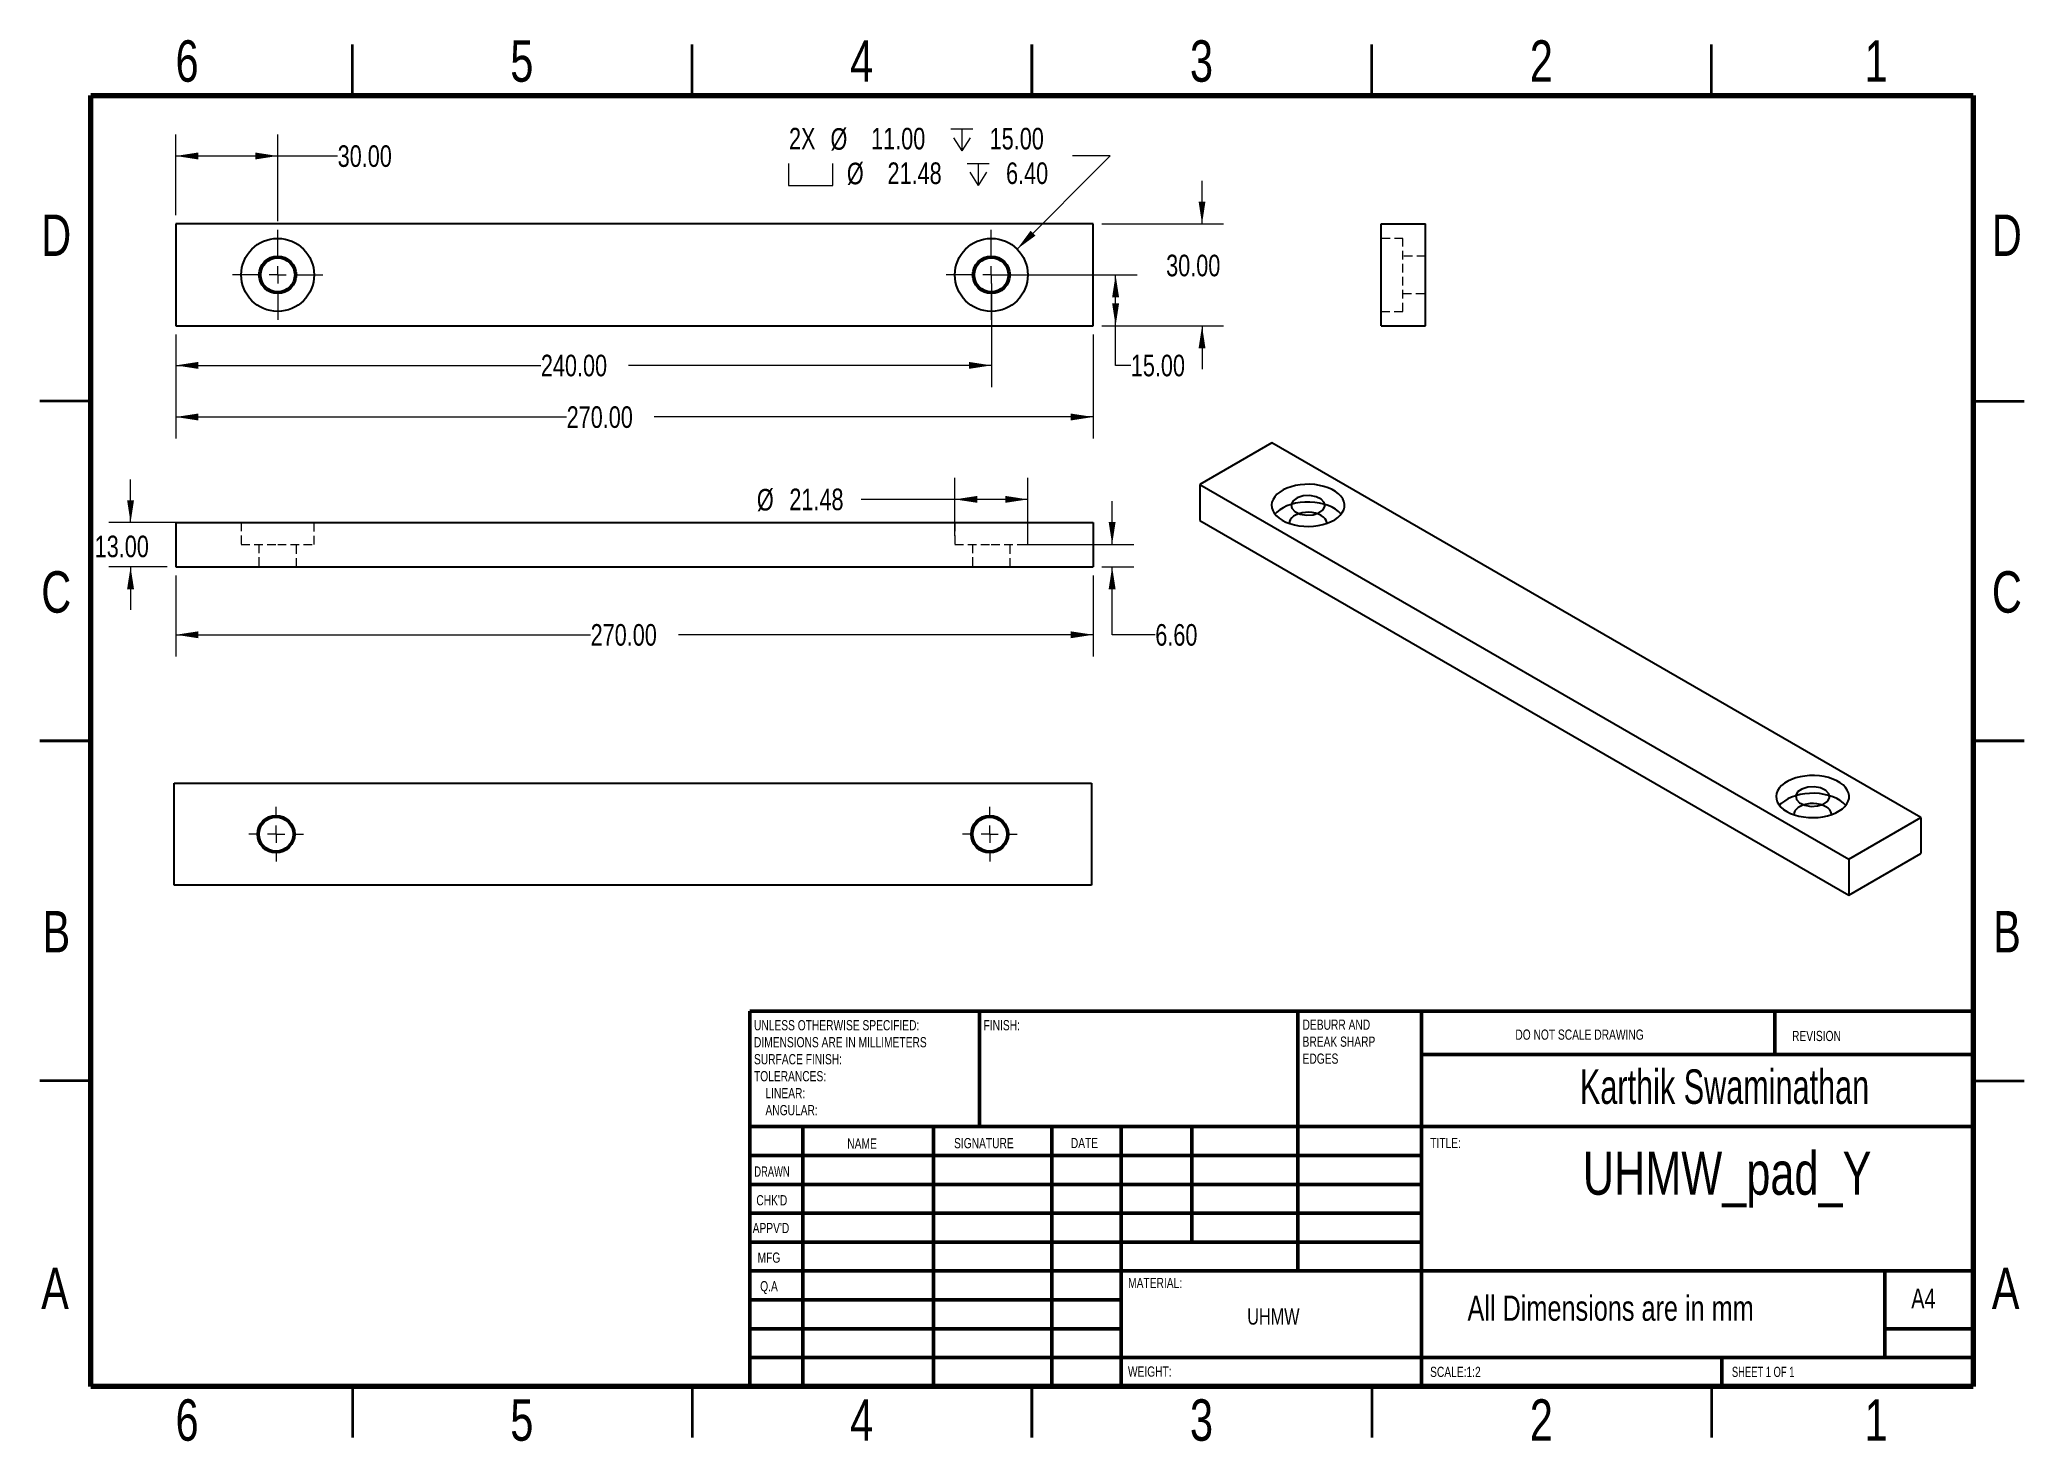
# Model space of a CAD drawing. Header units: millimetres. Extents: x 2 to 294, y 2 to 208.
import ezdxf

# ---------------------------------------------------------------- set-up
doc = ezdxf.new("R2010")
doc.units = ezdxf.units.MM
doc.linetypes.add('HIDDEN', pattern=[1.905, 1.27, -0.635])
doc.styles.add('SLDTEXTSTYLE0', font='TXT', dxfattribs={"width": 0.75})
doc.styles.add('SLDTEXTSTYLE1', font='TXT', dxfattribs={"width": 0.686449})
doc.styles.add('SLDTEXTSTYLE2', font='TXT', dxfattribs={"width": 0.6875})
doc.styles.add('SLDTEXTSTYLE3', font='TXT', dxfattribs={"width": 0.663})
doc.dimstyles.new('SLDDIMSTYLE0', dxfattribs={"dimtxt": 3.175, "dimasz": 3.302, "dimexe": 0, "dimexo": 0.0625, "dimgap": 0.79375, "dimtad": 0, "dimtih": 1, "dimtoh": 1, "dimlfac": 2, "dimrnd": 1e-09, "dimzin": 4, "dimdsep": 46, "dimtxsty": 'SLDTEXTSTYLE0', "dimsah": 1, "dimcen": 0.09, "dimadec": 0, "dimazin": 1, "dimtfac": 1, "dimtofl": 0, "dimtmove": 0, "dimatfit": 3, "dimfxl": 1, "dimfrac": 2, "dimtolj": 1, "dimtzin": 12, "dimarcsym": 0})
doc.dimstyles.new('SLDDIMSTYLE1', dxfattribs={"dimtxt": 3.175, "dimasz": 3.302, "dimexe": 0, "dimexo": 0.0625, "dimgap": 0.79375, "dimtad": 0, "dimtih": 1, "dimtoh": 1, "dimlfac": 2, "dimrnd": 1e-09, "dimzin": 4, "dimdsep": 46, "dimtxsty": 'SLDTEXTSTYLE0', "dimsah": 1, "dimcen": 0.09, "dimadec": 0, "dimazin": 1, "dimtfac": 1, "dimtmove": 0, "dimatfit": 0, "dimfxl": 1, "dimfrac": 2, "dimtolj": 1, "dimtzin": 12, "dimarcsym": 0})
doc.dimstyles.new('SLDDIMSTYLE2', dxfattribs={"dimtxt": 3.175, "dimasz": 3.302, "dimexe": 0, "dimexo": 0.0625, "dimgap": 0.79375, "dimtad": 0, "dimtih": 1, "dimtoh": 1, "dimlfac": 2, "dimrnd": 1e-09, "dimzin": 4, "dimdsep": 46, "dimtxsty": 'SLDTEXTSTYLE0', "dimsah": 1, "dimcen": 0, "dimadec": 0, "dimazin": 1, "dimtfac": 1, "dimtofl": 0, "dimtmove": 0, "dimatfit": 3, "dimfxl": 1, "dimfrac": 2, "dimtolj": 1, "dimtzin": 12, "dimarcsym": 0})
doc.dimstyles.new('SLDDIMSTYLE3', dxfattribs={"dimtxt": 3.175, "dimasz": 3.302, "dimexe": 0, "dimexo": 0.0625, "dimgap": 0.79375, "dimtad": 0, "dimtih": 1, "dimtoh": 1, "dimlfac": 2, "dimrnd": 1e-09, "dimzin": 12, "dimdsep": 46, "dimtxsty": 'SLDTEXTSTYLE0', "dimsah": 1, "dimcen": 0.09, "dimadec": 0, "dimazin": 3, "dimtfac": 1, "dimtofl": 0, "dimtmove": 0, "dimatfit": 3, "dimfxl": 1, "dimfrac": 2, "dimtolj": 1, "dimtzin": 12, "dimarcsym": 0})

# ---------------------------------------------------------------- blocks, each defined once
blk = doc.blocks.new('SW_NOTE_0')
at = {"color": 0, "linetype": 'Continuous', "lineweight": 0, "char_height": 1.5, "attachment_point": 1, "style": 'SLDTEXTSTYLE0'}
for s, insert in [('UNLESS OTHERWISE SPECIFIED:', (0, 1.93)), ('DIMENSIONS ARE IN MILLIMETERS', (0, -0.57)), ('TOLERANCES:', (0, -5.57)), ('SURFACE FINISH:', (0, -3.07)), ('LINEAR:', (1.69, -8.07)), ('ANGULAR:', (1.69, -10.57))]:
    blk.add_mtext(s, dxfattribs=dict(at, insert=insert))
blk = doc.blocks.new('SW_NOTE_0_1')
at = {"color": 0, "linetype": 'Continuous', "lineweight": 0, "char_height": 1.5, "attachment_point": 1, "style": 'SLDTEXTSTYLE0'}
for s, insert in [('DEBURR AND', (0, 1.93)), ('BREAK SHARP', (0, -0.57)), ('EDGES', (0, -3.07))]:
    blk.add_mtext(s, dxfattribs=dict(at, insert=insert))
blk = doc.blocks.new('_D')
at = {"color": 7, "linetype": 'Continuous', "lineweight": 0, "transparency": 16777216}
for p, q in [((22.52, 182.36), (22.52, 194.27)), ((37.52, 181.5), (37.52, 194.27)), ((22.52, 191.09), (37.52, 191.09)), ((37.52, 191.09), (46.34, 191.09))]:
    blk.add_line(p, q, dxfattribs=at)
at = {"color": 7, "linetype": 'Continuous', "lineweight": 18, "transparency": 16777216}
for points in [[(22.52, 191.09), (25.82, 190.58), (25.82, 191.6)], [(37.52, 191.09), (34.21, 191.6), (34.21, 190.58)]]:
    blk.add_solid(points, dxfattribs=at)
at = {"color": 7, "linetype": 'Continuous', "lineweight": 18, "transparency": 16777216, "insert": (46.34, 192.66), "char_height": 3.175, "attachment_point": 1, "style": 'SLDTEXTSTYLE0'}
blk.add_mtext('30.00', dxfattribs=at)
blk = doc.blocks.new('_D_1')
at = {"color": 7, "linetype": 'Continuous', "lineweight": 0, "transparency": 16777216}
for p, q in [((142.52, 172.32), (142.52, 157.09)), ((22.52, 164.82), (22.52, 157.09)), ((22.52, 160.27), (76.24, 160.27)), ((142.52, 160.27), (89.14, 160.27))]:
    blk.add_line(p, q, dxfattribs=at)
at = {"color": 7, "linetype": 'Continuous', "lineweight": 18, "transparency": 16777216}
for points in [[(22.52, 160.27), (25.82, 159.76), (25.82, 160.78)], [(142.52, 160.27), (139.21, 160.78), (139.21, 159.76)]]:
    blk.add_solid(points, dxfattribs=at)
at = {"color": 7, "linetype": 'Continuous', "lineweight": 18, "transparency": 16777216, "insert": (76.24, 161.84), "char_height": 3.175, "attachment_point": 1, "style": 'SLDTEXTSTYLE0'}
blk.add_mtext('240.00', dxfattribs=at)
blk = doc.blocks.new('_D_2')
at = {"color": 7, "linetype": 'Continuous', "lineweight": 0, "transparency": 16777216}
for p, q in [((22.52, 164.82), (22.52, 149.5)), ((157.52, 164.82), (157.52, 149.5)), ((22.52, 152.68), (80.03, 152.68)), ((157.52, 152.68), (92.93, 152.68))]:
    blk.add_line(p, q, dxfattribs=at)
at = {"color": 7, "linetype": 'Continuous', "lineweight": 18, "transparency": 16777216}
for points in [[(22.52, 152.68), (25.82, 152.17), (25.82, 153.18)], [(157.52, 152.68), (154.21, 153.18), (154.21, 152.17)]]:
    blk.add_solid(points, dxfattribs=at)
at = {"color": 7, "linetype": 'Continuous', "lineweight": 18, "transparency": 16777216, "insert": (80.03, 154.25), "char_height": 3.175, "attachment_point": 1, "style": 'SLDTEXTSTYLE0'}
blk.add_mtext('270.00', dxfattribs=at)
blk = doc.blocks.new('_D_3')
at = {"color": 7, "linetype": 'Continuous', "lineweight": 0, "transparency": 16777216}
for p, q in [((143.79, 173.59), (163.97, 173.59)), ((160.8, 166.09), (160.8, 173.59)), ((158.79, 166.09), (163.97, 166.09)), ((160.8, 160.27), (160.8, 166.09)), ((163.04, 160.27), (160.8, 160.27))]:
    blk.add_line(p, q, dxfattribs=at)
at = {"color": 7, "linetype": 'Continuous', "lineweight": 18, "transparency": 16777216}
for points in [[(160.8, 173.59), (160.29, 170.29), (161.31, 170.29)], [(160.8, 166.09), (161.31, 169.39), (160.29, 169.39)]]:
    blk.add_solid(points, dxfattribs=at)
at = {"color": 7, "linetype": 'Continuous', "lineweight": 18, "transparency": 16777216, "insert": (163.04, 161.84), "char_height": 3.175, "attachment_point": 1, "style": 'SLDTEXTSTYLE0'}
blk.add_mtext('15.00', dxfattribs=at)
blk = doc.blocks.new('_D_4')
at = {"color": 7, "linetype": 'Continuous', "lineweight": 0, "transparency": 16777216}
for p, q in [((173.52, 181.09), (173.52, 187.44)), ((158.79, 181.09), (176.69, 181.09)), ((158.79, 166.09), (176.69, 166.09)), ((173.52, 166.09), (173.52, 159.74))]:
    blk.add_line(p, q, dxfattribs=at)
at = {"color": 7, "linetype": 'Continuous', "lineweight": 18, "transparency": 16777216}
for points in [[(173.52, 181.09), (174.02, 184.39), (173.01, 184.39)], [(173.52, 166.09), (173.01, 162.79), (174.02, 162.79)]]:
    blk.add_solid(points, dxfattribs=at)
at = {"color": 7, "linetype": 'Continuous', "lineweight": 18, "transparency": 16777216, "insert": (168.24, 176.56), "char_height": 3.175, "attachment_point": 1, "style": 'SLDTEXTSTYLE0'}
blk.add_mtext('30.00', dxfattribs=at)
blk = doc.blocks.new('SW_SYMBOL_HOLE_DEPTH')
at = {"color": 0, "linetype": 'Continuous', "lineweight": 18}
for p, q in [((0, 875), (800, 875)), ((400, 875), (400, 75)), ((100, 555), (400, 75)), ((700, 555), (400, 75))]:
    blk.add_line(p, q, dxfattribs=at)
blk = doc.blocks.new('SW_SYMBOL_HOLE_SPOT')
at = {"color": 0, "linetype": 'Continuous', "lineweight": 18}
for p, q in [((0, 875), (0, 75)), ((1600, 75), (1600, 875)), ((0, 75), (1600, 75))]:
    blk.add_line(p, q, dxfattribs=at)
blk = doc.blocks.new('_D_5')
at = {"color": 7, "linetype": 'Continuous', "lineweight": 0, "transparency": 16777216}
for p, q in [((146.31, 177.39), (160.02, 191.09)), ((160.02, 191.09), (154.46, 191.09))]:
    blk.add_line(p, q, dxfattribs=at)
at = {"color": 7, "linetype": 'Continuous', "lineweight": 18, "transparency": 16777216}
blk.add_solid([(146.31, 177.39), (149.01, 179.36), (148.29, 180.08)], dxfattribs=at)
at = {"color": 7, "linetype": 'Continuous', "lineweight": 18, "transparency": 16777216, "xscale": 0.00405556640625, "yscale": 0.00405556640625, "zscale": 0.00405556640625}
for name, p in [('SW_SYMBOL_HOLE_DEPTH', (136.54, 191.53)), ('SW_SYMBOL_HOLE_SPOT', (112.69, 186.44)), ('SW_SYMBOL_HOLE_DEPTH', (138.95, 186.44))]:
    blk.add_blockref(name, p, dxfattribs=at)
at = {"color": 7, "linetype": 'Continuous', "lineweight": 18, "transparency": 16777216, "char_height": 3.175, "attachment_point": 1, "style": 'SLDTEXTSTYLE0'}
for s, insert in [('2X', (112.75, 195.23)), ('%%c', (118.85, 195.18)), ('11.00', (124.83, 195.23)), ('15.00', (142.27, 195.23)), ('%%c', (121.26, 190.1)), ('21.48', (127.24, 190.14)), ('6.40', (144.68, 190.14))]:
    blk.add_mtext(s, dxfattribs=dict(at, insert=insert))
blk = doc.blocks.new('SW_CENTERMARKSYMBOL_0')
at = {"color": 0, "linetype": 'Continuous', "lineweight": 18}
for p, q in [((0, 2.54), (0, 6.63875)), ((-2.54, 0), (-6.63875, 0)), ((0, 0), (-1.27, 0)), ((0, 0), (0, 1.27)), ((0, 0), (0, -1.27)), ((0, 0), (1.27, 0)), ((2.54, 0), (6.63875, 0)), ((0, -2.54), (0, -6.63875))]:
    blk.add_line(p, q, dxfattribs=at)
blk = doc.blocks.new('SW_CENTERMARKSYMBOL_1')
at = {"color": 0, "linetype": 'Continuous', "lineweight": 18}
for p, q in [((0, 2.54), (0, 6.63875)), ((-2.54, 0), (-6.63875, 0)), ((0, 0), (-1.27, 0)), ((0, 0), (0, 1.27)), ((0, 0), (0, -1.27)), ((0, 0), (1.27, 0)), ((2.54, 0), (6.63875, 0)), ((0, -2.54), (0, -6.63875))]:
    blk.add_line(p, q, dxfattribs=at)
blk = doc.blocks.new('_D_6')
at = {"color": 7, "linetype": 'Continuous', "lineweight": 0, "transparency": 16777216}
for p, q in [((22.52, 129.36), (22.52, 117.45)), ((157.52, 129.36), (157.52, 117.45)), ((22.52, 120.63), (83.56, 120.63)), ((157.52, 120.63), (96.47, 120.63))]:
    blk.add_line(p, q, dxfattribs=at)
at = {"color": 7, "linetype": 'Continuous', "lineweight": 18, "transparency": 16777216}
for points in [[(22.52, 120.63), (25.82, 120.12), (25.82, 121.13)], [(157.52, 120.63), (154.21, 121.13), (154.21, 120.12)]]:
    blk.add_solid(points, dxfattribs=at)
at = {"color": 7, "linetype": 'Continuous', "lineweight": 18, "transparency": 16777216, "insert": (83.56, 122.2), "char_height": 3.175, "attachment_point": 1, "style": 'SLDTEXTSTYLE0'}
blk.add_mtext('270.00', dxfattribs=at)
blk = doc.blocks.new('_D_7')
at = {"color": 7, "linetype": 'Continuous', "lineweight": 0, "transparency": 16777216}
for p, q in [((160.29, 133.93), (160.29, 140.28)), ((146.54, 133.93), (163.47, 133.93)), ((158.79, 130.63), (163.47, 130.63)), ((160.29, 120.63), (160.29, 130.63)), ((166.64, 120.63), (160.29, 120.63))]:
    blk.add_line(p, q, dxfattribs=at)
at = {"color": 7, "linetype": 'Continuous', "lineweight": 18, "transparency": 16777216}
for points in [[(160.29, 133.93), (160.8, 137.23), (159.78, 137.23)], [(160.29, 130.63), (159.78, 127.33), (160.8, 127.33)]]:
    blk.add_solid(points, dxfattribs=at)
at = {"color": 7, "linetype": 'Continuous', "lineweight": 18, "transparency": 16777216, "insert": (166.64, 122.2), "char_height": 3.175, "attachment_point": 1, "style": 'SLDTEXTSTYLE0'}
blk.add_mtext('6.60', dxfattribs=at)
blk = doc.blocks.new('_D_8')
at = {"color": 7, "linetype": 'Continuous', "lineweight": 0, "transparency": 16777216}
for p, q in [((15.87, 137.13), (15.87, 143.48)), ((156.25, 137.13), (12.69, 137.13)), ((21.25, 130.63), (12.69, 130.63)), ((15.87, 130.63), (15.87, 124.28))]:
    blk.add_line(p, q, dxfattribs=at)
at = {"color": 7, "linetype": 'Continuous', "lineweight": 18, "transparency": 16777216}
for points in [[(15.87, 137.13), (16.38, 140.43), (15.36, 140.43)], [(15.87, 130.63), (15.36, 127.33), (16.38, 127.33)]]:
    blk.add_solid(points, dxfattribs=at)
at = {"color": 7, "linetype": 'Continuous', "lineweight": 18, "transparency": 16777216, "insert": (10.59, 135.22), "char_height": 3.175, "attachment_point": 1, "style": 'SLDTEXTSTYLE0'}
blk.add_mtext('13.00', dxfattribs=at)
blk = doc.blocks.new('_D_9')
at = {"color": 7, "linetype": 'Continuous', "lineweight": 0, "transparency": 16777216}
for p, q in [((137.15, 135.2), (137.15, 143.73)), ((147.88, 135.2), (147.88, 143.73)), ((137.15, 140.55), (123.36, 140.55)), ((147.88, 140.55), (137.15, 140.55))]:
    blk.add_line(p, q, dxfattribs=at)
at = {"color": 7, "linetype": 'Continuous', "lineweight": 18, "transparency": 16777216}
for points in [[(137.15, 140.55), (140.45, 140.05), (140.45, 141.06)], [(147.88, 140.55), (144.58, 141.06), (144.58, 140.05)]]:
    blk.add_solid(points, dxfattribs=at)
at = {"color": 7, "linetype": 'Continuous', "lineweight": 18, "transparency": 16777216, "char_height": 3.175, "attachment_point": 1, "style": 'SLDTEXTSTYLE0'}
for s, insert in [('%%c', (108.02, 142.09)), ('21.48', (112.8, 142.14))]:
    blk.add_mtext(s, dxfattribs=dict(at, insert=insert))
blk = doc.blocks.new('SW_CENTERMARKSYMBOL_2')
at = {"color": 0, "linetype": 'Continuous', "lineweight": 18}
for p, q in [((0, 2.54), (0, 4.02)), ((-2.54, 0), (-4.02, 0)), ((0, 0), (-1.27, 0)), ((0, 0), (0, 1.27)), ((0, 0), (0, -1.27)), ((0, 0), (1.27, 0)), ((2.54, 0), (4.02, 0)), ((0, -2.54), (0, -4.02))]:
    blk.add_line(p, q, dxfattribs=at)
blk = doc.blocks.new('SW_CENTERMARKSYMBOL_3')
at = {"color": 0, "linetype": 'Continuous', "lineweight": 18}
for p, q in [((0, 2.54), (0, 4.02)), ((-2.54, 0), (-4.02, 0)), ((0, 0), (-1.27, 0)), ((0, 0), (0, 1.27)), ((0, 0), (0, -1.27)), ((0, 0), (1.27, 0)), ((2.54, 0), (4.02, 0)), ((0, -2.54), (0, -4.02))]:
    blk.add_line(p, q, dxfattribs=at)

msp = doc.modelspace()

# ---------------------------------------------------------------- linework, layer by layer
at = {"color": 7, "linetype": 'Continuous', "lineweight": 35}
for p, q in [((48.5, 200), (48.5, 207.5)), ((98.5, 200), (98.5, 207.5)), ((148.5, 207.5), (148.5, 200)), ((148.5, 200), (148.5, 207.5)), ((198.5, 200), (198.5, 207.5)), ((248.5, 200), (248.5, 207.5)), ((10, 155), (2.5, 155)), ((287, 155), (294.5, 155)), ((2.5, 105), (10, 105)), ((10, 105), (2.5, 105)), ((294.5, 105), (287, 105)), ((287, 105), (294.5, 105)), ((10, 55), (2.5, 55)), ((287, 55), (294.5, 55)), ((48.5, 10), (48.5, 2.5)), ((98.5, 10), (98.5, 2.5)), ((148.5, 2.5), (148.5, 10)), ((148.5, 10), (148.5, 2.5)), ((198.5, 10), (198.5, 2.5)), ((248.5, 10), (248.5, 2.5))]:
    msp.add_line(p, q, dxfattribs=at)
at = {"color": 7, "linetype": 'Continuous', "lineweight": 70}
for p, q in [((10, 10), (10, 200)), ((10, 200), (287, 200)), ((287, 200), (287, 10)), ((287, 10), (10, 10))]:
    msp.add_line(p, q, dxfattribs=at)
at = {"color": 7, "linetype": 'Continuous', "lineweight": 25}
for p, q in [((22.5162, 181.0921), (22.5162, 166.0921)), ((157.5162, 181.0921), (22.5162, 181.0921)), ((157.5162, 166.0921), (157.5162, 181.0921)), ((199.883, 166.0921), (199.883, 181.0921)), ((199.883, 181.0921), (206.383, 181.0921)), ((206.383, 166.0921), (206.383, 181.0921)), ((22.5162, 166.0921), (157.5162, 166.0921)), ((199.883, 166.0921), (206.383, 166.0921)), ((183.8113, 148.8587), (173.2047, 142.7357)), ((279.2708, 93.7512), (183.8113, 148.8587)), ((173.2047, 142.7357), (268.6642, 87.6281)), ((173.2047, 142.7357), (173.2047, 137.4281)), ((173.2047, 137.4281), (268.6642, 82.3206)), ((22.5162, 137.1309), (22.5162, 130.6309)), ((22.5162, 137.1309), (157.5162, 137.1309)), ((157.5162, 137.1309), (157.5162, 130.6309)), ((22.5162, 130.6309), (157.5162, 130.6309)), ((22.2755, 98.7816), (157.2755, 98.7816)), ((22.2755, 83.7816), (22.2755, 98.7816)), ((157.2755, 98.7816), (157.2755, 83.7816)), ((268.6642, 87.6281), (279.2708, 93.7512)), ((279.2708, 93.7512), (279.2708, 88.4437)), ((268.6642, 82.3206), (279.2708, 88.4437)), ((268.6642, 87.6281), (268.6642, 82.3206)), ((157.2755, 83.7816), (22.2755, 83.7816))]:
    msp.add_line(p, q, dxfattribs=at)
at = {"color": 7, "linetype": 'HIDDEN', "lineweight": 18}
for p, q in [((203.083, 178.9609), (199.883, 178.9609)), ((203.083, 168.2234), (203.083, 178.9609)), ((206.383, 176.3421), (203.083, 176.3421)), ((203.083, 170.8421), (206.383, 170.8421)), ((199.883, 168.2234), (203.083, 168.2234)), ((32.1474, 137.1309), (32.1474, 133.9309)), ((42.8849, 133.9309), (42.8849, 137.1309)), ((137.1474, 137.1309), (137.1474, 133.9309)), ((147.8849, 133.9309), (147.8849, 137.1309)), ((32.1474, 133.9309), (37.5162, 133.9309)), ((34.7662, 133.9309), (34.7662, 130.6309)), ((37.5162, 133.9309), (42.8849, 133.9309)), ((40.2662, 130.6309), (40.2662, 133.9309)), ((137.1474, 133.9309), (142.5162, 133.9309)), ((139.7662, 133.9309), (139.7662, 130.6309)), ((142.5162, 133.9309), (147.8849, 133.9309)), ((145.2662, 130.6309), (145.2662, 133.9309))]:
    msp.add_line(p, q, dxfattribs=at)
at = {"color": 7, "linetype": 'Continuous', "lineweight": 50}
for p, q in [((107, 65.25), (287, 65.25)), ((107, 65.25), (107, 10)), ((140.8, 48.25), (140.8, 65.25)), ((187.6, 65.25), (187.6, 27)), ((205.8, 65.25), (205.8, 10)), ((257.8, 58.875), (257.8, 65.25)), ((287, 58.875), (205.8, 58.875)), ((287, 48.25), (107, 48.25)), ((114.8, 48.25), (114.8, 10)), ((133.991, 48.25), (133.991, 10)), ((151.3989, 48.25), (151.3989, 10)), ((161.6, 10), (161.6, 48.25)), ((172, 31.25), (172, 48.25)), ((205.8, 44), (107, 44)), ((205.8, 39.75), (107, 39.75)), ((205.8, 35.5), (107, 35.5)), ((205.8, 31.25), (107, 31.25)), ((161.6, 27), (107, 27)), ((161.6, 27), (287, 27)), ((274, 14.25), (274, 27)), ((161.6, 22.7499), (107, 22.7499)), ((161.6, 18.5), (107, 18.5)), ((287, 18.5), (274, 18.5)), ((107, 14.25), (287, 14.25)), ((250, 10), (250, 14.25))]:
    msp.add_line(p, q, dxfattribs=at)
at = {"color": 7, "linetype": 'Continuous', "lineweight": 25, "flags": 128}
for points in [[(185.3184, 137.4826), (185.8582, 137.21), (186.4562, 136.9815), (187.1016, 136.8009), (187.783, 136.6717), (188.4881, 136.596), (189.2044, 136.5753), (189.919, 136.6098), (190.6194, 136.699), (191.2928, 136.8414), (191.9275, 137.0342), (192.5119, 137.2742), (193.0357, 137.557), (193.4895, 137.8776), (193.8652, 138.2303), (194.1562, 138.6087), (194.3572, 139.0061), (194.4647, 139.4155), (194.4767, 139.8294), (194.393, 140.2406), (194.2151, 140.6417), (193.9461, 141.0255), (193.591, 141.3852), (193.156, 141.7144), (192.6489, 142.0072), (192.0787, 142.2583), (191.4556, 142.4633), (190.7907, 142.6185), (190.096, 142.7212), (189.3837, 142.7696), (188.6666, 142.7626), (187.9575, 142.7006), (187.2691, 142.5846), (186.6136, 142.4166), (186.0027, 142.1997), (185.4473, 141.9377), (184.9574, 141.6353), (184.5417, 141.2979), (184.2076, 140.9316), (183.9611, 140.5428), (183.8065, 140.1385), (183.7466, 139.7259), (183.7826, 139.3124), (183.9137, 138.9054), (184.1376, 138.512), (184.4503, 138.1395), (184.8462, 137.7942), (185.3184, 137.4826)], [(193.9831, 138.3677), (193.9461, 138.4126), (193.591, 138.7723), (193.156, 139.1015), (192.6489, 139.3942), (192.0787, 139.6454), (191.4556, 139.8504), (190.7907, 140.0056), (190.096, 140.1083), (189.3837, 140.1566), (188.6666, 140.1497), (187.9575, 140.0877), (187.2691, 139.9716), (186.6136, 139.8037), (186.0027, 139.5867), (185.4473, 139.3248), (184.9574, 139.0224), (184.5417, 138.685), (184.2462, 138.3677)], [(191.8633, 137.0118), (191.8617, 137.1345), (191.7916, 137.4247), (191.6303, 137.7024), (191.3834, 137.9584), (191.0592, 138.1838), (190.6688, 138.3709), (190.2254, 138.5135), (189.7443, 138.6066), (189.2417, 138.6471), (188.7347, 138.6335), (188.2407, 138.5664), (187.7765, 138.4481), (187.3578, 138.2826), (186.999, 138.0754), (186.7122, 137.8337), (186.5072, 137.5657), (186.391, 137.2805), (186.366, 137.0118)], [(259.5646, 94.6212), (260.1044, 94.3486), (260.7024, 94.12), (261.3478, 93.9395), (262.0292, 93.8103), (262.7343, 93.7346), (263.4506, 93.7138), (264.1653, 93.7484), (264.8656, 93.8376), (265.5391, 93.9799), (266.1737, 94.1728), (266.7581, 94.4128), (267.2819, 94.6956), (267.7357, 95.0162), (268.1114, 95.3689), (268.4024, 95.7473), (268.6034, 96.1447), (268.7109, 96.5541), (268.7229, 96.968), (268.6392, 97.3792), (268.4613, 97.7803), (268.1924, 98.1641), (267.8372, 98.5238), (267.4022, 98.853), (266.8951, 99.1457), (266.3249, 99.3969), (265.7018, 99.6019), (265.0369, 99.7571), (264.3422, 99.8598), (263.6299, 99.9081), (262.9128, 99.9012), (262.2037, 99.8392), (261.5153, 99.7231), (260.8598, 99.5552), (260.2489, 99.3382), (259.6936, 99.0763), (259.2037, 98.7739), (258.7879, 98.4365), (258.4538, 98.0702), (258.2073, 97.6814), (258.0527, 97.2771), (257.9929, 96.8645), (258.0288, 96.451), (258.1599, 96.0439), (258.3838, 95.6506), (258.6965, 95.278), (259.0925, 94.9328), (259.5646, 94.6212)], [(268.2293, 95.5062), (268.1924, 95.5512), (267.8372, 95.9109), (267.4022, 96.24), (266.8951, 96.5328), (266.3249, 96.7839), (265.7018, 96.9889), (265.0369, 97.1442), (264.3422, 97.2469), (263.6299, 97.2952), (262.9128, 97.2883), (262.2037, 97.2262), (261.5153, 97.1102), (260.8598, 96.9422), (260.2489, 96.7253), (259.6936, 96.4633), (259.2037, 96.161), (258.7879, 95.8236), (258.4924, 95.5062)], [(266.1095, 94.1504), (266.1079, 94.2731), (266.0378, 94.5632), (265.8765, 94.841), (265.6296, 95.097), (265.3054, 95.3223), (264.915, 95.5095), (264.4716, 95.652), (263.9905, 95.7452), (263.4879, 95.7856), (262.9809, 95.7721), (262.4869, 95.705), (262.0227, 95.5867), (261.604, 95.4211), (261.2452, 95.214), (260.9584, 94.9723), (260.7534, 94.7043), (260.6372, 94.4191), (260.6122, 94.1504)]]:
    msp.add_lwpolyline(points, dxfattribs=at)
at = {"color": 7, "linetype": 'Continuous', "flags": 128}
for points in [[(191.322, 138.9966), (191.6031, 139.5358), (191.5054, 140.0961), (191.0437, 140.5921), (190.2883, 140.9484), (189.3543, 141.1107), (188.3837, 141.0543), (187.5245, 140.7878), (186.9073, 140.3517), (186.6262, 139.8125), (186.7239, 139.2522), (187.1856, 138.7561), (187.941, 138.3998), (188.875, 138.2376), (189.8456, 138.294), (190.7048, 138.5605), (191.322, 138.9966)], [(265.5682, 96.1352), (265.8493, 96.6744), (265.7516, 97.2347), (265.2899, 97.7307), (264.5345, 98.087), (263.6005, 98.2493), (262.6299, 98.1929), (261.7707, 97.9263), (261.1535, 97.4903), (260.8724, 96.951), (260.9701, 96.3908), (261.4318, 95.8947), (262.1872, 95.5384), (263.1212, 95.3761), (264.0918, 95.4326), (264.9511, 95.6991), (265.5682, 96.1352)]]:
    msp.add_lwpolyline(points, dxfattribs=at)
at = {"color": 7, "linetype": 'Continuous', "lineweight": 25}
for centre, radius in [((37.5162, 173.5921), 5.3688), ((142.5162, 173.5921), 5.3688), ((37.5162, 173.5921), 2.75), ((142.5162, 173.5921), 2.75), ((37.2755, 91.2816), 2.75), ((142.2755, 91.2816), 2.75)]:
    msp.add_circle(centre, radius, dxfattribs=at)
at = {"color": 7, "linetype": 'Continuous'}
for centre in [(37.5162, 173.5921), (142.5162, 173.5921), (37.2755, 91.2816), (142.2755, 91.2816)]:
    msp.add_circle(centre, 2.5, dxfattribs=at)

# ---------------------------------------------------------------- block references
at = {"color": 7, "linetype": 'Continuous', "lineweight": 0}
for name, p in [('SW_CENTERMARKSYMBOL_1', (37.5162, 173.5921)), ('SW_CENTERMARKSYMBOL_0', (142.5162, 173.5921)), ('SW_CENTERMARKSYMBOL_2', (37.2755, 91.2816)), ('SW_CENTERMARKSYMBOL_3', (142.2755, 91.2816)), ('SW_NOTE_0', (107.5937, 61.9874)), ('SW_NOTE_0_1', (188.3092, 62.0695))]:
    msp.add_blockref(name, p, dxfattribs=at)

# ---------------------------------------------------------------- texts
for s, insert, char_height, attachment_point, style in [('6', (24.1886, 208.1137), 6.096, 2, 'SLDTEXTSTYLE0'), ('5', (73.4386, 208.1137), 6.096, 2, 'SLDTEXTSTYLE0'), ('4', (123.4386, 208.1137), 6.096, 2, 'SLDTEXTSTYLE0'), ('3', (173.4386, 208.1137), 6.096, 2, 'SLDTEXTSTYLE0'), ('2', (223.4386, 208.1137), 6.096, 2, 'SLDTEXTSTYLE0'), ('1', (272.6886, 208.1137), 6.096, 2, 'SLDTEXTSTYLE0'), ('D', (4.9302, 182.4757), 6.096, 2, 'SLDTEXTSTYLE0'), ('D', (291.9302, 182.4757), 6.096, 2, 'SLDTEXTSTYLE0'), ('C', (4.9365, 129.9757), 6.096, 2, 'SLDTEXTSTYLE0'), ('C', (291.9365, 129.9757), 6.096, 2, 'SLDTEXTSTYLE0'), ('B', (4.9534, 79.9757), 6.096, 2, 'SLDTEXTSTYLE0'), ('B', (291.9534, 79.9757), 6.096, 2, 'SLDTEXTSTYLE0'), ('FINISH:', (141.3713, 63.9193), 1.5, 1, 'SLDTEXTSTYLE0'), ('DO NOT SCALE DRAWING', (219.6146, 62.533), 1.5, 1, 'SLDTEXTSTYLE0'), ('REVISION', (260.3276, 62.3349), 1.5, 1, 'SLDTEXTSTYLE0'), ('Karthik Swaminathan', (250.3972, 56.6686), 5.08, 2, 'SLDTEXTSTYLE3'), ('NAME', (121.3222, 46.5015), 1.5, 1, 'SLDTEXTSTYLE0'), ('SIGNATURE', (137.0336, 46.5618), 1.5, 1, 'SLDTEXTSTYLE0'), ('DATE', (154.2147, 46.5762), 1.5, 1, 'SLDTEXTSTYLE0'), ('TITLE:', (207.0902, 46.5762), 1.5, 1, 'SLDTEXTSTYLE0'), ('UHMW_pad_Y', (250.7758, 44.5717), 6.35, 2, 'SLDTEXTSTYLE0'), ('DRAWN', (107.6434, 42.3848), 1.5, 1, 'SLDTEXTSTYLE1'), ("CHK'D", (107.9392, 38.1619), 1.5, 1, 'SLDTEXTSTYLE0'), ("APPV'D", (107.4017, 34.0659), 1.5, 1, 'SLDTEXTSTYLE0'), ('MFG', (108.124, 29.7158), 1.5, 1, 'SLDTEXTSTYLE0'), ('A', (4.7566, 27.4757), 6.096, 2, 'SLDTEXTSTYLE0'), ('A', (291.7566, 27.4757), 6.096, 2, 'SLDTEXTSTYLE0'), ('Q.A', (108.509, 25.5047), 1.5, 1, 'SLDTEXTSTYLE0'), ('MATERIAL:', (162.6459, 25.9861), 1.5, 1, 'SLDTEXTSTYLE0'), ('All Dimensions are in mm', (212.5734, 23.3776), 3.704167, 1, 'SLDTEXTSTYLE0'), ('A4', (277.8712, 24.4064), 2.91042, 1, 'SLDTEXTSTYLE0'), ('UHMW', (184.015, 21.4856), 2.38125, 2, 'SLDTEXTSTYLE0'), ('WEIGHT:', (162.6178, 12.9493), 1.4986, 1, 'SLDTEXTSTYLE0'), ('SCALE:1:2', (207.074, 12.9001), 1.5, 1, 'SLDTEXTSTYLE0'), ('SHEET 1 OF 1', (251.4783, 12.9001), 1.5, 1, 'SLDTEXTSTYLE2'), ('6', (24.1886, 8.1137), 6.096, 2, 'SLDTEXTSTYLE0'), ('5', (73.4386, 8.1137), 6.096, 2, 'SLDTEXTSTYLE0'), ('4', (123.4386, 8.1137), 6.096, 2, 'SLDTEXTSTYLE0'), ('3', (173.4386, 8.1137), 6.096, 2, 'SLDTEXTSTYLE0'), ('2', (223.4386, 8.1137), 6.096, 2, 'SLDTEXTSTYLE0'), ('1', (272.6886, 8.1137), 6.096, 2, 'SLDTEXTSTYLE0')]:
    msp.add_mtext(s, dxfattribs=dict(at, insert=insert, char_height=char_height, attachment_point=attachment_point, style=style))

# ---------------------------------------------------------------- dimensions: what is measured, and where the dimension line sits
at = {"color": 7, "linetype": 'Continuous', "lineweight": 18}
for base, p1, p2, picture, middle in [((37.5162, 191.0921), (22.5162, 181.0921), (37.5162, 180.2309), '_D', (51.6162, 191.0921)), ((142.5162, 160.2682), (22.5162, 166.0921), (142.5162, 173.5921), '_D_1', (82.6932, 160.2682)), ((157.5162, 152.6755), (22.5162, 166.0921), (157.5162, 166.0921), '_D_2', (86.4768, 152.6755)), ((157.5162, 120.6259), (22.5162, 130.6309), (157.5162, 130.6309), '_D_6', (90.0162, 120.6259))]:
    dim = msp.add_linear_dim(base=base, p1=p1, p2=p2, dimstyle='SLDDIMSTYLE0', dxfattribs=at)
    dim.commit()
    dim.dimension.update_dxf_attribs({"geometry": picture, "text_midpoint": middle, "dimtype": 160})
dim = msp.add_diameter_dim_2p(p1=(138.7199, 169.7959), p2=(146.3125, 177.3884), text='2X <> {\\fGDT;x} 15.00\\P{\\fGDT;v}%%c 21.48 {\\fGDT;x} 6.40\\P', dimstyle='SLDDIMSTYLE2', dxfattribs=at)
dim.commit()
dim.dimension.update_dxf_attribs({"geometry": '_D_5', "text_midpoint": (132.7825, 191.0921), "dimtype": 163})
for base, p1, p2, dimstyle, picture, middle in [((173.5162, 181.0921), (157.5162, 166.0921), (157.5162, 181.0921), 'SLDDIMSTYLE1', '_D_4', (173.5162, 174.9914)), ((160.7996, 173.5921), (157.5162, 166.0921), (142.5162, 173.5921), 'SLDDIMSTYLE0', '_D_3', (160.7996, 160.2682)), ((15.8686, 137.1309), (22.5162, 130.6309), (157.5162, 137.1309), 'SLDDIMSTYLE1', '_D_8', (15.8686, 133.6477)), ((160.2915, 133.9309), (157.5162, 130.6309), (145.2662, 133.9309), 'SLDDIMSTYLE1', '_D_7', (160.2915, 120.6309))]:
    dim = msp.add_linear_dim(base=base, p1=p1, p2=p2, angle=90, dimstyle=dimstyle, dxfattribs=at)
    dim.commit()
    dim.dimension.update_dxf_attribs({"geometry": picture, "text_midpoint": middle, "dimtype": 160})
dim = msp.add_linear_dim(base=(137.1474297753, 140.5544188374), p1=(147.8849297753, 133.9308988764), p2=(137.1474297753, 133.9308988764), text='%%c<>', dimstyle='SLDDIMSTYLE3', dxfattribs=at)
dim.commit()
dim.dimension.update_dxf_attribs({"geometry": '_D_9', "text_midpoint": (115.6889068865, 140.5544188374), "dimtype": 160})

doc.saveas('drawing.dxf')
